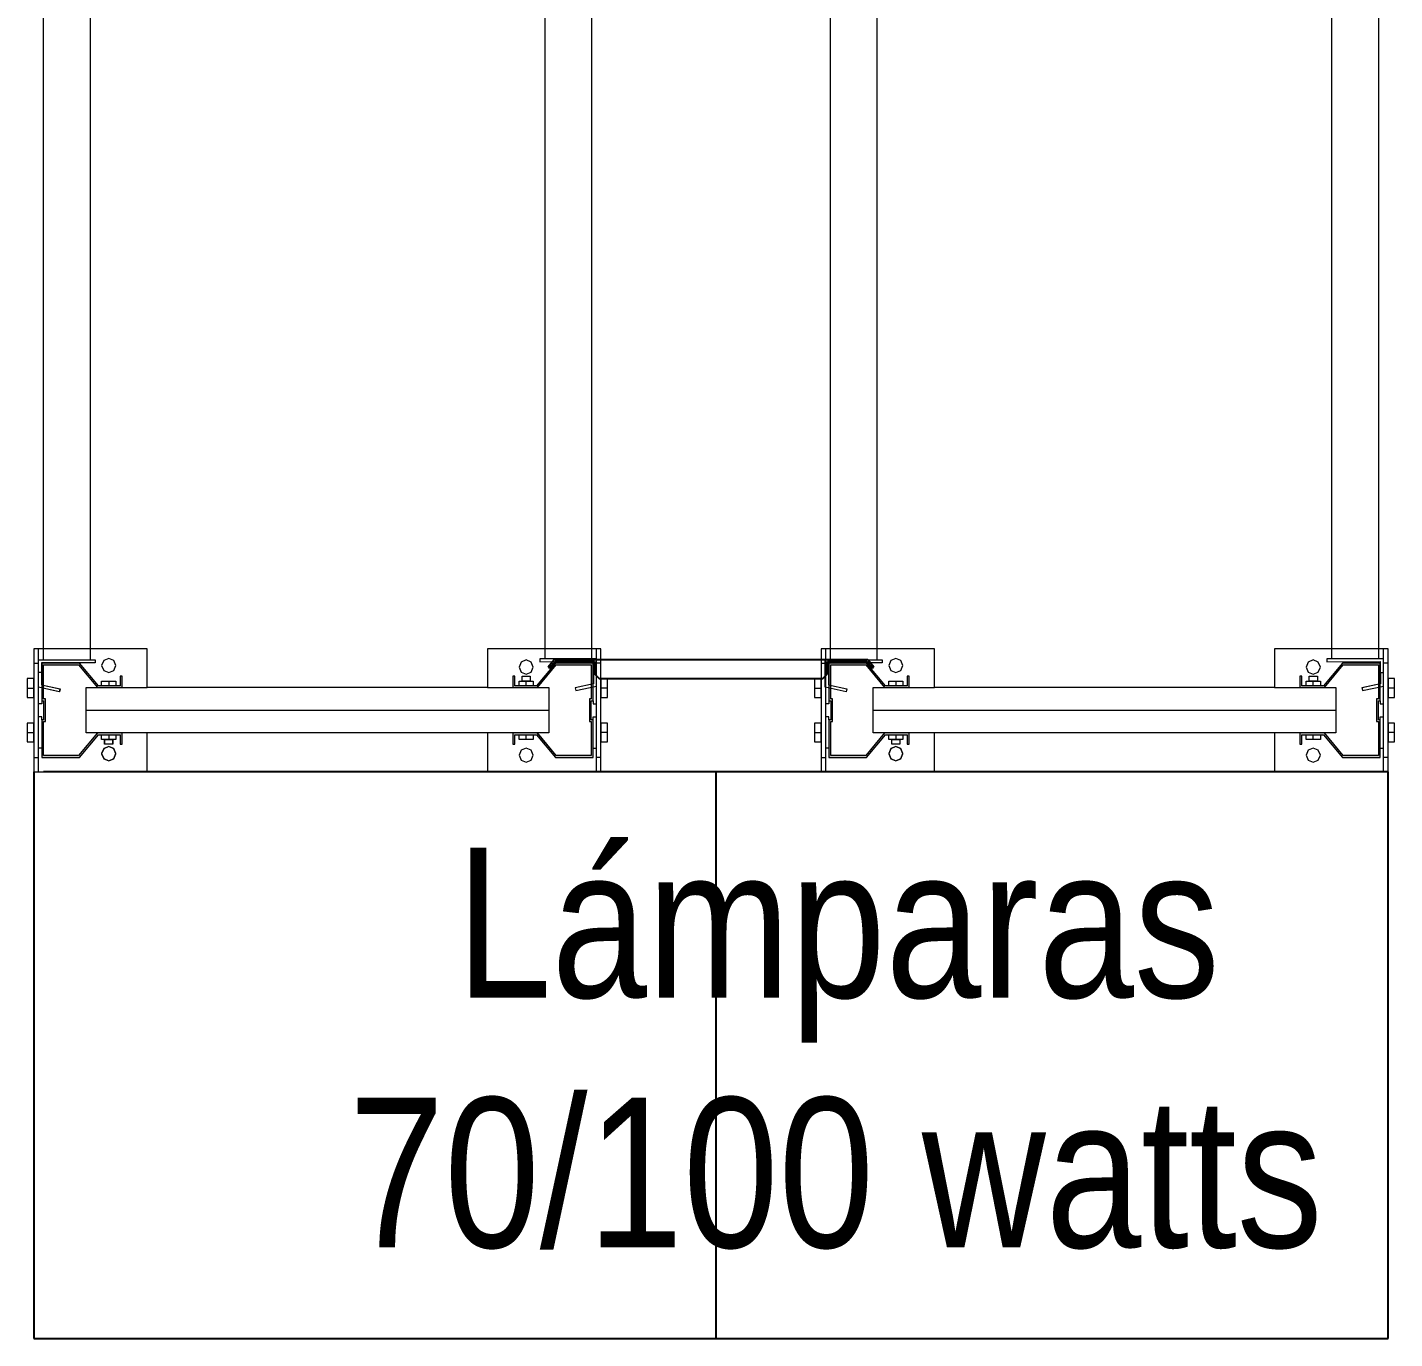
# Model space of a CAD drawing. Header units: metres. Extents: x 0 to 8715937, y -236336 to 216.
# Drawn here: x 131.307 to 132.754, y 72.543 to 73.931 of the extents above; entities that cross this region are included whole.
import ezdxf

# ---------------------------------------------------------------- set-up
doc = ezdxf.new("R2010")
doc.units = ezdxf.units.M
doc.header["$MEASUREMENT"] = 0
for name, color, linetype in [('0-BLOCK-EQUIPAMIENTO', 7, 'Continuous'), ('AAA BAST', 5, 'Continuous'), ('AAA CONECT', 3, 'Continuous'), ('AAA LARG', 1, 'Continuous'), ('MURO 20 - vista', 5, 'Continuous'), ('TEXTO', 7, 'Continuous')]:
    doc.layers.add(name, color=color, linetype=linetype)
doc.styles.add('AR', font='arial.ttf')

# ---------------------------------------------------------------- blocks, each defined once
blk = doc.blocks.new('bastidor 0.60')
at = {"layer": 'MURO 20 - vista', "lineweight": 5}
h = blk.add_hatch(color=256, dxfattribs=at)
h.dxf.hatch_style = 1
h.paths.add_polyline_path([(-0.5068, 0.089), (-0.5068, 0.101), (-0.5088, 0.101), (-0.5088, 0.091), (-0.5318, 0.091), (-0.5518, 0.115), (-0.5918, 0.115), (-0.5918, 0.075), (-0.5898, 0.075), (-0.5898, 0.055), (-0.5918, 0.055), (-0.5918, 0.015), (-0.5518, 0.015), (-0.5318, 0.039), (-0.5284, 0.039), (-0.5284, 0.039), (-0.5209, 0.039), (-0.5134, 0.039), (-0.5088, 0.039), (-0.5088, 0.029), (-0.5068, 0.029), (-0.5068, 0.041), (-0.5327, 0.041), (-0.5527, 0.017), (-0.5898, 0.017), (-0.5898, 0.053), (-0.5878, 0.053), (-0.5878, 0.077), (-0.5898, 0.077), (-0.5898, 0.113), (-0.5527, 0.113), (-0.5327, 0.089)])
h = blk.add_hatch(color=256, dxfattribs=at)
h.dxf.hatch_style = 1
h.paths.add_polyline_path([(-0.0932, 0.041), (-0.0932, 0.029), (-0.0912, 0.029), (-0.0912, 0.039), (-0.0682, 0.039), (-0.0482, 0.015), (-0.0082, 0.015), (-0.0082, 0.055), (-0.0102, 0.055), (-0.0102, 0.075), (-0.0082, 0.075), (-0.0082, 0.115), (-0.0482, 0.115), (-0.0682, 0.091), (-0.0716, 0.091), (-0.0716, 0.091), (-0.0791, 0.091), (-0.0866, 0.091), (-0.0912, 0.091), (-0.0912, 0.101), (-0.0932, 0.101), (-0.0932, 0.089), (-0.0673, 0.089), (-0.0473, 0.113), (-0.0102, 0.113), (-0.0102, 0.077), (-0.0122, 0.077), (-0.0122, 0.053), (-0.0102, 0.053), (-0.0102, 0.017), (-0.0473, 0.017), (-0.0673, 0.041)])
at = {"layer": 'AAA BAST', "lineweight": 5}
for p, q in [((-0.48, 0.13), (-0.6, 0.13)), ((-0.6, 0.13), (-0.6, 0)), ((-0.595, 0.115), (-0.595, 0.13)), ((-0.5262, 0.1178), (-0.5284, 0.1125)), ((-0.5209, 0.12), (-0.5262, 0.1178)), ((-0.5156, 0.1178), (-0.5209, 0.12)), ((-0.5134, 0.1125), (-0.5156, 0.1178)), ((-0.48, 0.089), (-0.48, 0.13)), ((0, 0.13), (-0.12, 0.13)), ((-0.12, 0.13), (-0.12, 0.089)), ((-0.0844, 0.1161), (-0.0866, 0.1108)), ((-0.0791, 0.1183), (-0.0844, 0.1161)), ((-0.0738, 0.1161), (-0.0791, 0.1183)), ((-0.0716, 0.1108), (-0.0738, 0.1161)), ((-0.005, 0.13), (-0.005, 0.115)), ((0, 0), (0, 0.13)), ((-0.6, 0.115), (-0.595, 0.115)), ((-0.595, 0.105), (-0.595, 0.115)), ((-0.595, 0.072), (-0.595, 0.105)), ((-0.5918, 0.105), (-0.595, 0.105)), ((-0.5518, 0.115), (-0.5918, 0.115)), ((-0.5918, 0.115), (-0.5918, 0.075)), ((-0.5898, 0.077), (-0.5898, 0.113)), ((-0.5898, 0.113), (-0.5527, 0.113)), ((-0.5527, 0.113), (-0.5327, 0.089)), ((-0.5318, 0.091), (-0.5518, 0.115)), ((-0.5284, 0.1125), (-0.5262, 0.1072)), ((-0.5262, 0.1072), (-0.5209, 0.105)), ((-0.5209, 0.105), (-0.5156, 0.1072)), ((-0.5156, 0.1072), (-0.5134, 0.1125)), ((-0.0866, 0.1108), (-0.0844, 0.1055)), ((-0.0844, 0.1055), (-0.0791, 0.1033)), ((-0.0791, 0.1033), (-0.0738, 0.1055)), ((-0.0738, 0.1055), (-0.0716, 0.1108)), ((-0.0482, 0.115), (-0.0682, 0.091)), ((-0.0673, 0.089), (-0.0473, 0.113)), ((-0.0082, 0.115), (-0.0482, 0.115)), ((-0.0473, 0.113), (-0.0102, 0.113)), ((-0.0102, 0.113), (-0.0102, 0.077)), ((-0.0082, 0.075), (-0.0082, 0.115)), ((-0.0082, 0.105), (-0.005, 0.105)), ((0, 0.115), (-0.005, 0.115)), ((-0.005, 0.115), (-0.005, 0.105)), ((-0.005, 0.105), (-0.005, 0.072)), ((-0.6, 0.0985), (-0.607, 0.0985)), ((-0.607, 0.0985), (-0.607, 0.0785)), ((-0.607, 0.0885), (-0.6, 0.0885)), ((-0.6, 0.0885), (-0.6, 0.0985)), ((-0.6, 0.0785), (-0.6, 0.0985)), ((-0.5448, 0.041), (-0.5448, 0.089)), ((-0.5448, 0.089), (-0.48, 0.089)), ((-0.5327, 0.089), (-0.5068, 0.089)), ((-0.5088, 0.091), (-0.5318, 0.091)), ((-0.5284, 0.091), (-0.5284, 0.096)), ((-0.5284, 0.096), (-0.5134, 0.096)), ((-0.5284, 0.091), (-0.5284, 0.096)), ((-0.5284, 0.096), (-0.5209, 0.096)), ((-0.5134, 0.091), (-0.5284, 0.091)), ((-0.5209, 0.096), (-0.5209, 0.091)), ((-0.5134, 0.096), (-0.5134, 0.091)), ((-0.5068, 0.101), (-0.5088, 0.101)), ((-0.5088, 0.101), (-0.5088, 0.091)), ((-0.5068, 0.089), (-0.5068, 0.101)), ((-0.48, 0.089), (-0.12, 0.089)), ((-0.12, 0.089), (-0.0552, 0.089)), ((-0.0912, 0.101), (-0.0932, 0.101)), ((-0.0932, 0.101), (-0.0932, 0.089)), ((-0.0932, 0.089), (-0.0673, 0.089)), ((-0.0912, 0.091), (-0.0912, 0.101)), ((-0.0682, 0.091), (-0.0912, 0.091)), ((-0.0866, 0.091), (-0.0866, 0.096)), ((-0.0866, 0.096), (-0.0716, 0.096)), ((-0.0716, 0.091), (-0.0866, 0.091)), ((-0.0833, 0.096), (-0.0833, 0.101)), ((-0.0833, 0.101), (-0.0748, 0.101)), ((-0.0791, 0.096), (-0.0833, 0.096)), ((-0.0791, 0.091), (-0.0791, 0.096)), ((-0.0748, 0.096), (-0.0791, 0.096)), ((-0.0716, 0.091), (-0.0791, 0.091)), ((-0.0748, 0.101), (-0.0748, 0.096)), ((-0.0716, 0.096), (-0.0716, 0.091)), ((-0.0552, 0.089), (-0.0552, 0.041)), ((0.007, 0.0985), (0, 0.0985)), ((0, 0.0985), (0, 0.0885)), ((0.007, 0.0885), (0, 0.0885)), ((0, 0.0885), (0, 0.0785)), ((0.007, 0.0785), (0.007, 0.0985)), ((-0.607, 0.0785), (-0.6, 0.0785)), ((-0.5918, 0.075), (-0.5898, 0.075)), ((-0.5918, 0.075), (-0.5918, 0.072)), ((-0.5878, 0.077), (-0.5898, 0.077)), ((-0.5898, 0.075), (-0.5898, 0.055)), ((-0.5878, 0.053), (-0.5878, 0.077)), ((-0.0102, 0.077), (-0.0122, 0.077)), ((-0.0122, 0.077), (-0.0122, 0.053)), ((-0.0102, 0.055), (-0.0102, 0.075)), ((-0.0102, 0.075), (-0.0082, 0.075)), ((-0.0082, 0.075), (-0.0082, 0.072)), ((0, 0.0785), (0.007, 0.0785)), ((-0.595, 0.058), (-0.595, 0.072)), ((-0.5918, 0.072), (-0.595, 0.072)), ((-0.595, 0.025), (-0.595, 0.058)), ((-0.5918, 0.058), (-0.595, 0.058)), ((-0.5918, 0.055), (-0.5918, 0.058)), ((-0.0552, 0.065), (-0.5448, 0.065)), ((-0.0082, 0.072), (-0.005, 0.072)), ((-0.0082, 0.055), (-0.0082, 0.058)), ((-0.0082, 0.058), (-0.005, 0.058)), ((-0.005, 0.072), (-0.005, 0.058)), ((-0.005, 0.058), (-0.005, 0.025)), ((-0.6, 0.0515), (-0.607, 0.0515)), ((-0.607, 0.0515), (-0.607, 0.0315)), ((-0.6, 0.0415), (-0.6, 0.0515)), ((-0.5898, 0.055), (-0.5918, 0.055)), ((-0.5918, 0.055), (-0.5918, 0.015)), ((-0.5898, 0.017), (-0.5898, 0.053)), ((-0.5898, 0.053), (-0.5878, 0.053)), ((-0.0122, 0.053), (-0.0102, 0.053)), ((-0.0082, 0.055), (-0.0102, 0.055)), ((-0.0102, 0.053), (-0.0102, 0.017)), ((-0.0082, 0.015), (-0.0082, 0.055)), ((0.007, 0.0515), (0, 0.0515)), ((0, 0.0515), (0, 0.0315)), ((0.007, 0.0315), (0.007, 0.0515)), ((-0.607, 0.0415), (-0.6, 0.0415)), ((-0.607, 0.0315), (-0.6, 0.0315)), ((-0.6, 0.0315), (-0.6, 0.0415)), ((-0.5327, 0.041), (-0.5527, 0.017)), ((-0.5518, 0.015), (-0.5318, 0.039)), ((-0.48, 0.041), (-0.5448, 0.041)), ((-0.5068, 0.041), (-0.5327, 0.041)), ((-0.5318, 0.039), (-0.5088, 0.039)), ((-0.5284, 0.039), (-0.5134, 0.039)), ((-0.5284, 0.034), (-0.5284, 0.039)), ((-0.5284, 0.039), (-0.5209, 0.039)), ((-0.5134, 0.034), (-0.5284, 0.034)), ((-0.5252, 0.029), (-0.5252, 0.034)), ((-0.5252, 0.034), (-0.5209, 0.034)), ((-0.5167, 0.029), (-0.5252, 0.029)), ((-0.5209, 0.039), (-0.5209, 0.034)), ((-0.5209, 0.034), (-0.5167, 0.034)), ((-0.5167, 0.034), (-0.5167, 0.029)), ((-0.5134, 0.039), (-0.5134, 0.034)), ((-0.5088, 0.039), (-0.5088, 0.029)), ((-0.5088, 0.029), (-0.5068, 0.029)), ((-0.5068, 0.029), (-0.5068, 0.041)), ((-0.48, 0), (-0.48, 0.041)), ((-0.48, 0.041), (-0.12, 0.041)), ((-0.12, 0.041), (-0.12, 0)), ((-0.0552, 0.041), (-0.12, 0.041)), ((-0.0673, 0.041), (-0.0932, 0.041)), ((-0.0932, 0.041), (-0.0932, 0.029)), ((-0.0932, 0.029), (-0.0912, 0.029)), ((-0.0912, 0.039), (-0.0682, 0.039)), ((-0.0912, 0.029), (-0.0912, 0.039)), ((-0.0866, 0.034), (-0.0866, 0.039)), ((-0.0866, 0.039), (-0.0716, 0.039)), ((-0.0716, 0.034), (-0.0866, 0.034)), ((-0.0791, 0.034), (-0.0791, 0.039)), ((-0.0716, 0.034), (-0.0791, 0.034)), ((-0.0716, 0.039), (-0.0716, 0.034)), ((-0.0716, 0.039), (-0.0716, 0.034)), ((-0.0682, 0.039), (-0.0482, 0.015)), ((-0.0473, 0.017), (-0.0673, 0.041)), ((0.007, 0.0415), (0, 0.0415)), ((0, 0.0415), (0, 0.0315)), ((0, 0.0315), (0.007, 0.0315)), ((-0.6, 0.015), (-0.595, 0.015)), ((-0.595, 0.015), (-0.595, 0.025)), ((-0.5918, 0.025), (-0.595, 0.025)), ((-0.595, 0), (-0.595, 0.015)), ((-0.5918, 0.015), (-0.5518, 0.015)), ((-0.5527, 0.017), (-0.5898, 0.017)), ((-0.5262, 0.0245), (-0.5284, 0.0192)), ((-0.5284, 0.0192), (-0.5262, 0.0139)), ((-0.5209, 0.0267), (-0.5262, 0.0245)), ((-0.5156, 0.0245), (-0.5209, 0.0267)), ((-0.5134, 0.0192), (-0.5156, 0.0245)), ((-0.5156, 0.0139), (-0.5134, 0.0192)), ((-0.0844, 0.0228), (-0.0866, 0.0175)), ((-0.0866, 0.0175), (-0.0844, 0.0122)), ((-0.0791, 0.025), (-0.0844, 0.0228)), ((-0.0738, 0.0228), (-0.0791, 0.025)), ((-0.0716, 0.0175), (-0.0738, 0.0228)), ((-0.0738, 0.0122), (-0.0716, 0.0175)), ((-0.0482, 0.015), (-0.0082, 0.015)), ((-0.0102, 0.017), (-0.0473, 0.017)), ((-0.0082, 0.025), (-0.005, 0.025)), ((-0.005, 0.025), (-0.005, 0.015)), ((0, 0.015), (-0.005, 0.015)), ((-0.005, 0.015), (-0.005, 0)), ((-0.6, 0), (-0.48, 0)), ((-0.5262, 0.0139), (-0.5209, 0.0117)), ((-0.5209, 0.0117), (-0.5156, 0.0139)), ((-0.12, 0), (0, 0)), ((-0.0844, 0.0122), (-0.0791, 0.01)), ((-0.0791, 0.01), (-0.0738, 0.0122))]:
    blk.add_line(p, q, dxfattribs=at)
blk = doc.blocks.new('conector de 0.25')
at = {"layer": 'AAA CONECT'}
for p, q in [((-0.2834, 0.018), (-0.2884, 0.013)), ((-0.0466, 0.018), (-0.2834, 0.018)), ((-0.0416, 0.013), (-0.0466, 0.018)), ((-0.3358, 0.007), (-0.3373, 0.0057)), ((-0.3373, 0.0057), (-0.3309, -0.002)), ((-0.33, 0), (-0.3358, 0.007)), ((-0.2884, 0), (-0.33, 0)), ((-0.2884, 0.013), (-0.2884, 0)), ((-0.0416, 0), (-0.0416, 0.013)), ((0, 0), (-0.0416, 0)), ((0.0058, 0.007), (0, 0)), ((0.0009, -0.002), (0.0073, 0.0057)), ((0.0073, 0.0057), (0.0058, 0.007)), ((-0.3309, -0.002), (0.0009, -0.002))]:
    blk.add_line(p, q, dxfattribs=at)
blk = doc.blocks.new('larguero 2.3')
at = {"layer": 'AAA LARG', "lineweight": 5}
for p, q in [((-0.0196, 0.0274), (-0.0189, 0.0305)), ((-0.0189, 0.0305), (0.0032, 0.0258)), ((0, 0.0232), (-0.0196, 0.0274)), ((0, 0), (0, 0.0232)), ((0.0032, 0.0258), (0.0032, -0.0032)), ((-0.0568, -0.0032), (-0.0568, 0)), ((-0.0568, 0), (0, 0)), ((-0.0518, -0.0032), (-0.0568, -0.0032)), ((-0.0018, -0.0032), (-0.0518, -0.0032)), ((-0.0518, -0.0032), (-0.0518, -2.2932)), ((-0.0018, -2.2932), (-0.0018, -0.0032)), ((0.0032, -0.0032), (-0.0018, -0.0032)), ((-0.0518, -2.2932), (-0.0568, -2.2932)), ((-0.0568, -2.2932), (-0.0568, -2.2964)), ((-0.0568, -2.2964), (-0.0002, -2.2962)), ((0.0032, -2.2932), (-0.0518, -2.2932)), ((-0.0002, -2.2962), (0, -2.3196)), ((0.0032, -2.3222), (0.0032, -2.2932)), ((0, -2.3196), (-0.0196, -2.3238)), ((-0.0196, -2.3238), (-0.0189, -2.3269)), ((-0.0189, -2.3269), (0.0032, -2.3222))]:
    blk.add_line(p, q, dxfattribs=at)
blk = doc.blocks.new('DPM-EQUIPAMIENTO')
at = {"ltscale": 0.1}
for p, q in [((43.5941, 73.1431), (43.5941, 72.5431)), ((45.0271, 73.1431), (43.6043, 73.1431)), ((44.3157, 73.1431), (44.3157, 72.5431)), ((45.0271, 72.5431), (45.0271, 73.1431)), ((43.5941, 72.5431), (45.0271, 72.5431))]:
    blk.add_line(p, q, dxfattribs=at)
at = {"layer": 'AAA BAST', "rotation": 180}
for p in [(43.5941, 73.2731), (44.4271, 73.2731)]:
    blk.add_blockref('bastidor 0.60', p, dxfattribs=at)
at = {"layer": 'AAA CONECT', "rotation": 180}
for name, p in [('larguero 2.3', (43.6021, 73.2583)), ('larguero 2.3', (44.4348, 73.2583)), ('conector de 0.25', (44.1456, 73.2596))]:
    blk.add_blockref(name, p, dxfattribs=at)
at = {"layer": 'AAA CONECT'}
for p in [(44.1864, 75.5558), (45.0191, 75.5558)]:
    blk.add_blockref('larguero 2.3', p, dxfattribs=at)

msp = doc.modelspace()

# ---------------------------------------------------------------- hatches: boundary and pattern name
at = {"layer": 'MURO 20 - vista', "lineweight": 5}
h = msp.add_hatch(color=256, dxfattribs=at)
h.dxf.hatch_style = 1
h.paths.add_polyline_path([(131.4073, 73.2321), (131.4073, 73.2441), (131.4053, 73.2441), (131.4053, 73.2341), (131.3823, 73.2341), (131.3623, 73.2581), (131.3223, 73.2581), (131.3223, 73.2181), (131.3243, 73.2181), (131.3243, 73.1981), (131.3223, 73.1981), (131.3223, 73.1581), (131.3623, 73.1581), (131.3823, 73.1821), (131.3857, 73.1821), (131.3857, 73.1821), (131.3932, 73.1821), (131.4007, 73.1821), (131.4053, 73.1821), (131.4053, 73.1721), (131.4073, 73.1721), (131.4073, 73.1841), (131.3814, 73.1841), (131.3614, 73.1601), (131.3243, 73.1601), (131.3243, 73.1961), (131.3263, 73.1961), (131.3263, 73.2201), (131.3243, 73.2201), (131.3243, 73.2561), (131.3614, 73.2561), (131.3814, 73.2321)])
h = msp.add_hatch(color=256, dxfattribs=at)
h.dxf.hatch_style = 1
h.paths.add_polyline_path([(131.8209, 73.1841), (131.8209, 73.1721), (131.8229, 73.1721), (131.8229, 73.1821), (131.8459, 73.1821), (131.8659, 73.1581), (131.9059, 73.1581), (131.9059, 73.1981), (131.9039, 73.1981), (131.9039, 73.2181), (131.9059, 73.2181), (131.9059, 73.2581), (131.8659, 73.2581), (131.8459, 73.2341), (131.8425, 73.2341), (131.8425, 73.2341), (131.835, 73.2341), (131.8275, 73.2341), (131.8229, 73.2341), (131.8229, 73.2441), (131.8209, 73.2441), (131.8209, 73.2321), (131.8469, 73.2321), (131.8669, 73.2561), (131.9039, 73.2561), (131.9039, 73.2201), (131.9019, 73.2201), (131.9019, 73.1961), (131.9039, 73.1961), (131.9039, 73.1601), (131.8669, 73.1601), (131.8469, 73.1841)])
h = msp.add_hatch(color=256, dxfattribs=at)
h.dxf.hatch_style = 1
h.paths.add_polyline_path([(132.2403, 73.2321), (132.2403, 73.2441), (132.2383, 73.2441), (132.2383, 73.2341), (132.2153, 73.2341), (132.1953, 73.2581), (132.1553, 73.2581), (132.1553, 73.2181), (132.1573, 73.2181), (132.1573, 73.1981), (132.1553, 73.1981), (132.1553, 73.1581), (132.1953, 73.1581), (132.2153, 73.1821), (132.2187, 73.1821), (132.2187, 73.1821), (132.2262, 73.1821), (132.2337, 73.1821), (132.2383, 73.1821), (132.2383, 73.1721), (132.2403, 73.1721), (132.2403, 73.1841), (132.2144, 73.1841), (132.1944, 73.1601), (132.1573, 73.1601), (132.1573, 73.1961), (132.1593, 73.1961), (132.1593, 73.2201), (132.1573, 73.2201), (132.1573, 73.2561), (132.1944, 73.2561), (132.2144, 73.2321)])
h = msp.add_hatch(color=256, dxfattribs=at)
h.dxf.hatch_style = 1
h.paths.add_polyline_path([(132.6539, 73.1841), (132.6539, 73.1721), (132.6559, 73.1721), (132.6559, 73.1821), (132.6789, 73.1821), (132.6989, 73.1581), (132.7389, 73.1581), (132.7389, 73.1981), (132.7369, 73.1981), (132.7369, 73.2181), (132.7389, 73.2181), (132.7389, 73.2581), (132.6989, 73.2581), (132.6789, 73.2341), (132.6755, 73.2341), (132.6755, 73.2341), (132.668, 73.2341), (132.6605, 73.2341), (132.6559, 73.2341), (132.6559, 73.2441), (132.6539, 73.2441), (132.6539, 73.2321), (132.6798, 73.2321), (132.6998, 73.2561), (132.7369, 73.2561), (132.7369, 73.2201), (132.7349, 73.2201), (132.7349, 73.1961), (132.7369, 73.1961), (132.7369, 73.1601), (132.6998, 73.1601), (132.6798, 73.1841)])

# ---------------------------------------------------------------- linework, layer by layer
at = {"layer": 'AAA BAST', "lineweight": 5}
for p, q in [((131.4341, 73.2731), (131.3141, 73.2731)), ((131.3141, 73.2731), (131.3141, 73.1431)), ((131.3191, 73.2581), (131.3191, 73.2731)), ((131.3932, 73.2631), (131.3879, 73.2609)), ((131.3985, 73.2608), (131.3932, 73.2631)), ((131.4341, 73.2321), (131.4341, 73.2731)), ((131.9141, 73.2731), (131.7941, 73.2731)), ((131.7941, 73.2731), (131.7941, 73.2321)), ((131.835, 73.2614), (131.8297, 73.2592)), ((131.8403, 73.2592), (131.835, 73.2614)), ((131.9091, 73.2731), (131.9091, 73.2581)), ((131.9141, 73.1431), (131.9141, 73.2731)), ((132.2671, 73.2731), (132.1471, 73.2731)), ((132.1471, 73.2731), (132.1471, 73.1431)), ((132.1521, 73.2581), (132.1521, 73.2731)), ((132.2262, 73.2631), (132.2209, 73.2609)), ((132.2315, 73.2608), (132.2262, 73.2631)), ((132.2671, 73.2321), (132.2671, 73.2731)), ((132.7471, 73.2731), (132.6271, 73.2731)), ((132.6271, 73.2731), (132.6271, 73.2321)), ((132.668, 73.2614), (132.6627, 73.2592)), ((132.6733, 73.2592), (132.668, 73.2614)), ((132.7421, 73.2731), (132.7421, 73.2581)), ((132.7471, 73.1431), (132.7471, 73.2731)), ((131.3141, 73.2581), (131.3191, 73.2581)), ((131.3191, 73.2481), (131.3191, 73.2581)), ((131.3191, 73.2151), (131.3191, 73.2481)), ((131.3223, 73.2481), (131.3191, 73.2481)), ((131.3623, 73.2581), (131.3223, 73.2581)), ((131.3223, 73.2581), (131.3223, 73.2181)), ((131.3243, 73.2201), (131.3243, 73.2561)), ((131.3243, 73.2561), (131.3614, 73.2561)), ((131.3614, 73.2561), (131.3814, 73.2321)), ((131.3823, 73.2341), (131.3623, 73.2581)), ((131.3879, 73.2609), (131.3857, 73.2556)), ((131.3857, 73.2556), (131.3879, 73.2502)), ((131.3879, 73.2502), (131.3932, 73.2481)), ((131.3932, 73.2481), (131.3985, 73.2502)), ((131.4007, 73.2556), (131.3985, 73.2608)), ((131.3985, 73.2502), (131.4007, 73.2556)), ((131.8297, 73.2592), (131.8275, 73.2539)), ((131.8275, 73.2539), (131.8297, 73.2486)), ((131.8297, 73.2486), (131.835, 73.2464)), ((131.835, 73.2464), (131.8403, 73.2486)), ((131.8425, 73.2539), (131.8403, 73.2592)), ((131.8403, 73.2486), (131.8425, 73.2539)), ((131.8659, 73.2581), (131.8459, 73.2341)), ((131.8469, 73.2321), (131.8669, 73.2561)), ((131.9059, 73.2581), (131.8659, 73.2581)), ((131.8669, 73.2561), (131.9039, 73.2561)), ((131.9039, 73.2561), (131.9039, 73.2201)), ((131.9059, 73.2181), (131.9059, 73.2581)), ((131.9059, 73.2481), (131.9091, 73.2481)), ((131.9141, 73.2581), (131.9091, 73.2581)), ((131.9091, 73.2581), (131.9091, 73.2481)), ((131.9091, 73.2481), (131.9091, 73.2151)), ((132.1471, 73.2581), (132.1521, 73.2581)), ((132.1521, 73.2481), (132.1521, 73.2581)), ((132.1521, 73.2151), (132.1521, 73.2481)), ((132.1553, 73.2481), (132.1521, 73.2481)), ((132.1953, 73.2581), (132.1553, 73.2581)), ((132.1553, 73.2581), (132.1553, 73.2181)), ((132.1573, 73.2201), (132.1573, 73.2561)), ((132.1573, 73.2561), (132.1944, 73.2561)), ((132.1944, 73.2561), (132.2144, 73.2321)), ((132.2153, 73.2341), (132.1953, 73.2581)), ((132.2209, 73.2609), (132.2187, 73.2556)), ((132.2187, 73.2556), (132.2209, 73.2502)), ((132.2209, 73.2502), (132.2262, 73.2481)), ((132.2262, 73.2481), (132.2315, 73.2502)), ((132.2337, 73.2556), (132.2315, 73.2608)), ((132.2315, 73.2502), (132.2337, 73.2556)), ((132.6627, 73.2592), (132.6605, 73.2539)), ((132.6605, 73.2539), (132.6627, 73.2486)), ((132.6627, 73.2486), (132.668, 73.2464)), ((132.668, 73.2464), (132.6733, 73.2486)), ((132.6755, 73.2539), (132.6733, 73.2592)), ((132.6733, 73.2486), (132.6755, 73.2539)), ((132.6989, 73.2581), (132.6789, 73.2341)), ((132.6798, 73.2321), (132.6998, 73.2561)), ((132.7389, 73.2581), (132.6989, 73.2581)), ((132.6998, 73.2561), (132.7369, 73.2561)), ((132.7369, 73.2561), (132.7369, 73.2201)), ((132.7389, 73.2181), (132.7389, 73.2581)), ((132.7389, 73.2481), (132.7421, 73.2481)), ((132.7471, 73.2581), (132.7421, 73.2581)), ((132.7421, 73.2581), (132.7421, 73.2481)), ((132.7421, 73.2481), (132.7421, 73.2151)), ((131.3141, 73.2416), (131.3071, 73.2416)), ((131.3071, 73.2416), (131.3071, 73.2216)), ((131.3141, 73.2316), (131.3141, 73.2416)), ((131.3141, 73.2216), (131.3141, 73.2416)), ((131.4053, 73.2341), (131.3823, 73.2341)), ((131.3857, 73.2341), (131.3857, 73.2391)), ((131.3857, 73.2391), (131.4007, 73.2391)), ((131.3857, 73.2341), (131.3857, 73.2391)), ((131.3857, 73.2391), (131.3932, 73.2391)), ((131.4007, 73.2341), (131.3857, 73.2341)), ((131.3932, 73.2391), (131.3932, 73.2341)), ((131.4007, 73.2391), (131.4007, 73.2341)), ((131.4073, 73.2441), (131.4053, 73.2441)), ((131.4053, 73.2441), (131.4053, 73.2341)), ((131.4073, 73.2321), (131.4073, 73.2441)), ((131.8229, 73.2441), (131.8209, 73.2441)), ((131.8209, 73.2441), (131.8209, 73.2321)), ((131.8229, 73.2341), (131.8229, 73.2441)), ((131.8459, 73.2341), (131.8229, 73.2341)), ((131.8275, 73.2341), (131.8275, 73.2391)), ((131.8275, 73.2391), (131.8425, 73.2391)), ((131.8425, 73.2341), (131.8275, 73.2341)), ((131.8308, 73.2391), (131.8308, 73.2441)), ((131.8308, 73.2441), (131.8393, 73.2441)), ((131.835, 73.2391), (131.8308, 73.2391)), ((131.835, 73.2341), (131.835, 73.2391)), ((131.8393, 73.2391), (131.835, 73.2391)), ((131.8425, 73.2341), (131.835, 73.2341)), ((131.8393, 73.2441), (131.8393, 73.2391)), ((131.8425, 73.2391), (131.8425, 73.2341)), ((131.9211, 73.2416), (131.9141, 73.2416)), ((131.9141, 73.2416), (131.9141, 73.2316)), ((131.9211, 73.2216), (131.9211, 73.2416)), ((132.1471, 73.2416), (132.1401, 73.2416)), ((132.1401, 73.2416), (132.1401, 73.2216)), ((132.1471, 73.2316), (132.1471, 73.2416)), ((132.1471, 73.2216), (132.1471, 73.2416)), ((132.2383, 73.2341), (132.2153, 73.2341)), ((132.2187, 73.2341), (132.2187, 73.2391)), ((132.2187, 73.2391), (132.2337, 73.2391)), ((132.2187, 73.2341), (132.2187, 73.2391)), ((132.2187, 73.2391), (132.2262, 73.2391)), ((132.2337, 73.2341), (132.2187, 73.2341)), ((132.2262, 73.2391), (132.2262, 73.2341)), ((132.2337, 73.2391), (132.2337, 73.2341)), ((132.2403, 73.2441), (132.2383, 73.2441)), ((132.2383, 73.2441), (132.2383, 73.2341)), ((132.2403, 73.2321), (132.2403, 73.2441)), ((132.6559, 73.2441), (132.6539, 73.2441)), ((132.6539, 73.2441), (132.6539, 73.2321)), ((132.6559, 73.2341), (132.6559, 73.2441)), ((132.6789, 73.2341), (132.6559, 73.2341)), ((132.6605, 73.2341), (132.6605, 73.2391)), ((132.6605, 73.2391), (132.6755, 73.2391)), ((132.6755, 73.2341), (132.6605, 73.2341)), ((132.6638, 73.2391), (132.6638, 73.2441)), ((132.6638, 73.2441), (132.6723, 73.2441)), ((132.668, 73.2391), (132.6638, 73.2391)), ((132.668, 73.2341), (132.668, 73.2391)), ((132.6723, 73.2391), (132.668, 73.2391)), ((132.6755, 73.2341), (132.668, 73.2341)), ((132.6723, 73.2441), (132.6723, 73.2391)), ((132.6755, 73.2391), (132.6755, 73.2341)), ((132.7541, 73.2416), (132.7471, 73.2416)), ((132.7471, 73.2416), (132.7471, 73.2316)), ((132.7541, 73.2216), (132.7541, 73.2416)), ((131.3071, 73.2316), (131.3141, 73.2316)), ((131.3071, 73.2216), (131.3141, 73.2216)), ((131.3223, 73.2181), (131.3243, 73.2181)), ((131.3223, 73.2181), (131.3223, 73.2151)), ((131.3263, 73.2201), (131.3243, 73.2201)), ((131.3243, 73.2181), (131.3243, 73.1981)), ((131.3263, 73.1961), (131.3263, 73.2201)), ((131.3694, 73.1841), (131.3694, 73.2321)), ((131.3694, 73.2321), (131.4341, 73.2321)), ((131.3814, 73.2321), (131.4073, 73.2321)), ((131.7941, 73.2321), (131.4341, 73.2321)), ((131.7941, 73.2321), (131.8589, 73.2321)), ((131.8209, 73.2321), (131.8469, 73.2321)), ((131.8589, 73.2321), (131.8589, 73.1841)), ((131.9039, 73.2201), (131.9019, 73.2201)), ((131.9019, 73.2201), (131.9019, 73.1961)), ((131.9039, 73.1981), (131.9039, 73.2181)), ((131.9039, 73.2181), (131.9059, 73.2181)), ((131.9059, 73.2181), (131.9059, 73.2151)), ((131.9211, 73.2316), (131.9141, 73.2316)), ((131.9141, 73.2316), (131.9141, 73.2216)), ((131.9141, 73.2216), (131.9211, 73.2216)), ((132.1401, 73.2316), (132.1471, 73.2316)), ((132.1401, 73.2216), (132.1471, 73.2216)), ((132.1553, 73.2181), (132.1573, 73.2181)), ((132.1553, 73.2181), (132.1553, 73.2151)), ((132.1593, 73.2201), (132.1573, 73.2201)), ((132.1573, 73.2181), (132.1573, 73.1981)), ((132.1593, 73.1961), (132.1593, 73.2201)), ((132.2023, 73.1841), (132.2023, 73.2321)), ((132.2023, 73.2321), (132.2671, 73.2321)), ((132.2144, 73.2321), (132.2403, 73.2321)), ((132.6271, 73.2321), (132.2671, 73.2321)), ((132.6271, 73.2321), (132.6919, 73.2321)), ((132.6539, 73.2321), (132.6798, 73.2321)), ((132.6919, 73.2321), (132.6919, 73.1841)), ((132.7369, 73.2201), (132.7349, 73.2201)), ((132.7349, 73.2201), (132.7349, 73.1961)), ((132.7369, 73.1981), (132.7369, 73.2181)), ((132.7369, 73.2181), (132.7389, 73.2181)), ((132.7389, 73.2181), (132.7389, 73.2151)), ((132.7541, 73.2316), (132.7471, 73.2316)), ((132.7471, 73.2316), (132.7471, 73.2216)), ((132.7471, 73.2216), (132.7541, 73.2216)), ((131.3191, 73.2011), (131.3191, 73.2151)), ((131.3223, 73.2151), (131.3191, 73.2151)), ((131.3694, 73.2081), (131.8589, 73.2081)), ((131.9059, 73.2151), (131.9091, 73.2151)), ((131.9091, 73.2151), (131.9091, 73.2011)), ((132.1521, 73.2011), (132.1521, 73.2151)), ((132.1553, 73.2151), (132.1521, 73.2151)), ((132.2023, 73.2081), (132.6919, 73.2081)), ((132.7389, 73.2151), (132.7421, 73.2151)), ((132.7421, 73.2151), (132.7421, 73.2011)), ((131.3141, 73.1946), (131.3071, 73.1946)), ((131.3071, 73.1946), (131.3071, 73.1746)), ((131.3141, 73.1846), (131.3141, 73.1946)), ((131.3191, 73.1681), (131.3191, 73.2011)), ((131.3223, 73.2011), (131.3191, 73.2011)), ((131.3223, 73.1981), (131.3223, 73.2011)), ((131.3243, 73.1981), (131.3223, 73.1981)), ((131.3223, 73.1981), (131.3223, 73.1581)), ((131.3243, 73.1601), (131.3243, 73.1961)), ((131.3243, 73.1961), (131.3263, 73.1961)), ((131.9019, 73.1961), (131.9039, 73.1961)), ((131.9059, 73.1981), (131.9039, 73.1981)), ((131.9039, 73.1961), (131.9039, 73.1601)), ((131.9059, 73.1981), (131.9059, 73.2011)), ((131.9059, 73.2011), (131.9091, 73.2011)), ((131.9059, 73.1581), (131.9059, 73.1981)), ((131.9091, 73.2011), (131.9091, 73.1681)), ((131.9211, 73.1946), (131.9141, 73.1946)), ((131.9141, 73.1946), (131.9141, 73.1746)), ((131.9211, 73.1746), (131.9211, 73.1946)), ((132.1471, 73.1946), (132.1401, 73.1946)), ((132.1401, 73.1946), (132.1401, 73.1746)), ((132.1471, 73.1846), (132.1471, 73.1946)), ((132.1521, 73.1681), (132.1521, 73.2011)), ((132.1553, 73.2011), (132.1521, 73.2011)), ((132.1553, 73.1981), (132.1553, 73.2011)), ((132.1573, 73.1981), (132.1553, 73.1981)), ((132.1553, 73.1981), (132.1553, 73.1581)), ((132.1573, 73.1601), (132.1573, 73.1961)), ((132.1573, 73.1961), (132.1593, 73.1961)), ((132.7349, 73.1961), (132.7369, 73.1961)), ((132.7389, 73.1981), (132.7369, 73.1981)), ((132.7369, 73.1961), (132.7369, 73.1601)), ((132.7389, 73.1981), (132.7389, 73.2011)), ((132.7389, 73.2011), (132.7421, 73.2011)), ((132.7389, 73.1581), (132.7389, 73.1981)), ((132.7421, 73.2011), (132.7421, 73.1681)), ((132.7541, 73.1946), (132.7471, 73.1946)), ((132.7471, 73.1946), (132.7471, 73.1746)), ((132.7541, 73.1746), (132.7541, 73.1946)), ((131.3071, 73.1846), (131.3141, 73.1846)), ((131.3071, 73.1746), (131.3141, 73.1746)), ((131.3141, 73.1746), (131.3141, 73.1846)), ((131.3814, 73.1841), (131.3614, 73.1601)), ((131.3623, 73.1581), (131.3823, 73.1821)), ((131.4341, 73.1841), (131.3694, 73.1841)), ((131.4073, 73.1841), (131.3814, 73.1841)), ((131.3823, 73.1821), (131.4053, 73.1821)), ((131.3857, 73.1821), (131.4007, 73.1821)), ((131.3857, 73.1771), (131.3857, 73.1821)), ((131.3857, 73.1821), (131.3932, 73.1821)), ((131.4007, 73.1771), (131.3857, 73.1771)), ((131.389, 73.1721), (131.389, 73.1771)), ((131.389, 73.1771), (131.3932, 73.1771)), ((131.3932, 73.1821), (131.3932, 73.1771)), ((131.3932, 73.1771), (131.3975, 73.1771)), ((131.3975, 73.1771), (131.3975, 73.1721)), ((131.4007, 73.1821), (131.4007, 73.1771)), ((131.4053, 73.1821), (131.4053, 73.1721)), ((131.4073, 73.1721), (131.4073, 73.1841)), ((131.4341, 73.1431), (131.4341, 73.1841)), ((131.7941, 73.1841), (131.4341, 73.1841)), ((131.7941, 73.1841), (131.7941, 73.1431)), ((131.8589, 73.1841), (131.7941, 73.1841)), ((131.8469, 73.1841), (131.8209, 73.1841)), ((131.8209, 73.1841), (131.8209, 73.1721)), ((131.8229, 73.1821), (131.8459, 73.1821)), ((131.8229, 73.1721), (131.8229, 73.1821)), ((131.8275, 73.1771), (131.8275, 73.1821)), ((131.8275, 73.1821), (131.8425, 73.1821)), ((131.8425, 73.1771), (131.8275, 73.1771)), ((131.835, 73.1771), (131.835, 73.1821)), ((131.8425, 73.1771), (131.835, 73.1771)), ((131.8425, 73.1821), (131.8425, 73.1771)), ((131.8425, 73.1821), (131.8425, 73.1771)), ((131.8459, 73.1821), (131.8659, 73.1581)), ((131.8669, 73.1601), (131.8469, 73.1841)), ((131.9211, 73.1846), (131.9141, 73.1846)), ((131.9141, 73.1846), (131.9141, 73.1746)), ((131.9141, 73.1746), (131.9211, 73.1746)), ((132.1401, 73.1846), (132.1471, 73.1846)), ((132.1401, 73.1746), (132.1471, 73.1746)), ((132.1471, 73.1746), (132.1471, 73.1846)), ((132.2144, 73.1841), (132.1944, 73.1601)), ((132.1953, 73.1581), (132.2153, 73.1821)), ((132.2671, 73.1841), (132.2023, 73.1841)), ((132.2403, 73.1841), (132.2144, 73.1841)), ((132.2153, 73.1821), (132.2383, 73.1821)), ((132.2187, 73.1821), (132.2337, 73.1821)), ((132.2187, 73.1771), (132.2187, 73.1821)), ((132.2187, 73.1821), (132.2262, 73.1821)), ((132.2337, 73.1771), (132.2187, 73.1771)), ((132.222, 73.1721), (132.222, 73.1771)), ((132.222, 73.1771), (132.2262, 73.1771)), ((132.2262, 73.1821), (132.2262, 73.1771)), ((132.2262, 73.1771), (132.2305, 73.1771)), ((132.2305, 73.1771), (132.2305, 73.1721)), ((132.2337, 73.1821), (132.2337, 73.1771)), ((132.2383, 73.1821), (132.2383, 73.1721)), ((132.2403, 73.1721), (132.2403, 73.1841)), ((132.2671, 73.1431), (132.2671, 73.1841)), ((132.6271, 73.1841), (132.2671, 73.1841)), ((132.6271, 73.1841), (132.6271, 73.1431)), ((132.6919, 73.1841), (132.6271, 73.1841)), ((132.6798, 73.1841), (132.6539, 73.1841)), ((132.6539, 73.1841), (132.6539, 73.1721)), ((132.6559, 73.1821), (132.6789, 73.1821)), ((132.6559, 73.1721), (132.6559, 73.1821)), ((132.6605, 73.1771), (132.6605, 73.1821)), ((132.6605, 73.1821), (132.6755, 73.1821)), ((132.6755, 73.1771), (132.6605, 73.1771)), ((132.668, 73.1771), (132.668, 73.1821)), ((132.6755, 73.1771), (132.668, 73.1771)), ((132.6755, 73.1821), (132.6755, 73.1771)), ((132.6755, 73.1821), (132.6755, 73.1771)), ((132.6789, 73.1821), (132.6989, 73.1581)), ((132.6998, 73.1601), (132.6798, 73.1841)), ((132.7541, 73.1846), (132.7471, 73.1846)), ((132.7471, 73.1846), (132.7471, 73.1746)), ((132.7471, 73.1746), (132.7541, 73.1746)), ((131.3191, 73.1581), (131.3191, 73.1681)), ((131.3223, 73.1681), (131.3191, 73.1681)), ((131.3614, 73.1601), (131.3243, 73.1601)), ((131.3879, 73.1675), (131.3857, 73.1622)), ((131.3857, 73.1622), (131.3879, 73.1569)), ((131.3932, 73.1697), (131.3879, 73.1675)), ((131.3975, 73.1721), (131.389, 73.1721)), ((131.3985, 73.1675), (131.3932, 73.1697)), ((131.4007, 73.1622), (131.3985, 73.1675)), ((131.3985, 73.1569), (131.4007, 73.1622)), ((131.4053, 73.1721), (131.4073, 73.1721)), ((131.8209, 73.1721), (131.8229, 73.1721)), ((131.8297, 73.1659), (131.8275, 73.1606)), ((131.8275, 73.1606), (131.8297, 73.1553)), ((131.835, 73.1681), (131.8297, 73.1659)), ((131.8403, 73.1659), (131.835, 73.1681)), ((131.8425, 73.1606), (131.8403, 73.1659)), ((131.8403, 73.1553), (131.8425, 73.1606)), ((131.9039, 73.1601), (131.8669, 73.1601)), ((131.9059, 73.1681), (131.9091, 73.1681)), ((131.9091, 73.1681), (131.9091, 73.1581)), ((132.1521, 73.1581), (132.1521, 73.1681)), ((132.1553, 73.1681), (132.1521, 73.1681)), ((132.1944, 73.1601), (132.1573, 73.1601)), ((132.2209, 73.1675), (132.2187, 73.1622)), ((132.2187, 73.1622), (132.2209, 73.1569)), ((132.2262, 73.1697), (132.2209, 73.1675)), ((132.2305, 73.1721), (132.222, 73.1721)), ((132.2315, 73.1675), (132.2262, 73.1697)), ((132.2337, 73.1622), (132.2315, 73.1675)), ((132.2315, 73.1569), (132.2337, 73.1622)), ((132.2383, 73.1721), (132.2403, 73.1721)), ((132.6539, 73.1721), (132.6559, 73.1721)), ((132.6627, 73.1659), (132.6605, 73.1606)), ((132.6605, 73.1606), (132.6627, 73.1553)), ((132.668, 73.1681), (132.6627, 73.1659)), ((132.6733, 73.1659), (132.668, 73.1681)), ((132.6755, 73.1606), (132.6733, 73.1659)), ((132.6733, 73.1553), (132.6755, 73.1606)), ((132.7369, 73.1601), (132.6998, 73.1601)), ((132.7389, 73.1681), (132.7421, 73.1681)), ((132.7421, 73.1681), (132.7421, 73.1581)), ((131.3141, 73.1581), (131.3191, 73.1581)), ((131.3191, 73.1431), (131.3191, 73.1581)), ((131.3223, 73.1581), (131.3623, 73.1581)), ((131.3879, 73.1569), (131.3932, 73.1547)), ((131.3932, 73.1547), (131.3985, 73.1569)), ((131.8297, 73.1553), (131.835, 73.1531)), ((131.835, 73.1531), (131.8403, 73.1553)), ((131.8659, 73.1581), (131.9059, 73.1581)), ((131.9141, 73.1581), (131.9091, 73.1581)), ((131.9091, 73.1581), (131.9091, 73.1431)), ((132.1471, 73.1581), (132.1521, 73.1581)), ((132.1521, 73.1431), (132.1521, 73.1581)), ((132.1553, 73.1581), (132.1953, 73.1581)), ((132.2209, 73.1569), (132.2262, 73.1547)), ((132.2262, 73.1547), (132.2315, 73.1569)), ((132.6627, 73.1553), (132.668, 73.1531)), ((132.668, 73.1531), (132.6733, 73.1553)), ((132.6989, 73.1581), (132.7389, 73.1581)), ((132.7471, 73.1581), (132.7421, 73.1581)), ((132.7421, 73.1581), (132.7421, 73.1431)), ((131.3141, 73.1431), (131.4341, 73.1431)), ((131.7941, 73.1431), (131.9141, 73.1431)), ((132.1471, 73.1431), (132.2671, 73.1431)), ((132.6271, 73.1431), (132.7471, 73.1431))]:
    msp.add_line(p, q, dxfattribs=at)
at = {"layer": 'AAA CONECT'}
for p, q in [((131.8646, 73.2616), (131.8582, 73.2539)), ((132.1965, 73.2616), (131.8646, 73.2616)), ((132.2029, 73.2539), (132.1965, 73.2616)), ((131.8582, 73.2539), (131.8598, 73.2526)), ((131.8598, 73.2526), (131.8656, 73.2596)), ((131.8656, 73.2596), (131.9072, 73.2596)), ((131.9072, 73.2596), (131.9072, 73.2466)), ((132.154, 73.2466), (132.154, 73.2596)), ((132.154, 73.2596), (132.1956, 73.2596)), ((132.1956, 73.2596), (132.2014, 73.2526)), ((132.2014, 73.2526), (132.2029, 73.2539)), ((131.9072, 73.2466), (131.9122, 73.2416)), ((131.9122, 73.2416), (132.149, 73.2416)), ((132.149, 73.2416), (132.154, 73.2466))]:
    msp.add_line(p, q, dxfattribs=at)
at = {"layer": 'AAA LARG', "lineweight": 5}
for p, q in [((131.3239, 75.5515), (131.3239, 73.2615)), ((131.3739, 73.2615), (131.3739, 75.5515)), ((131.8546, 75.5526), (131.8546, 73.2626)), ((131.9046, 73.2626), (131.9046, 75.5526)), ((132.1566, 75.5515), (132.1566, 73.2615)), ((132.2066, 73.2615), (132.2066, 75.5515)), ((132.6873, 75.5526), (132.6873, 73.2626)), ((132.7373, 73.2626), (132.7373, 75.5526)), ((131.3189, 73.2325), (131.3189, 73.2615)), ((131.3189, 73.2615), (131.3239, 73.2615)), ((131.3239, 73.2615), (131.3739, 73.2615)), ((131.3739, 73.2615), (131.3789, 73.2615)), ((131.3789, 73.2615), (131.3789, 73.2583)), ((131.8546, 73.2626), (131.8496, 73.2626)), ((131.8496, 73.2626), (131.8496, 73.2594)), ((131.9096, 73.2626), (131.8546, 73.2626)), ((131.9096, 73.2336), (131.9096, 73.2626)), ((132.1516, 73.2325), (132.1516, 73.2615)), ((132.1516, 73.2615), (132.1566, 73.2615)), ((132.1566, 73.2615), (132.2066, 73.2615)), ((132.2066, 73.2615), (132.2116, 73.2615)), ((132.2116, 73.2615), (132.2116, 73.2583)), ((132.6873, 73.2626), (132.6823, 73.2626)), ((132.6823, 73.2626), (132.6823, 73.2594)), ((132.7423, 73.2626), (132.6873, 73.2626)), ((132.7423, 73.2336), (132.7423, 73.2626)), ((131.3789, 73.2583), (131.3221, 73.2583)), ((131.3221, 73.2583), (131.3221, 73.2351)), ((131.8496, 73.2594), (131.9062, 73.2596)), ((131.9062, 73.2596), (131.9064, 73.2362)), ((132.2116, 73.2583), (132.1548, 73.2583)), ((132.1548, 73.2583), (132.1548, 73.2351)), ((132.6823, 73.2594), (132.7389, 73.2596)), ((132.7389, 73.2596), (132.7391, 73.2362)), ((131.3409, 73.2278), (131.3189, 73.2325)), ((131.3221, 73.2351), (131.3416, 73.231)), ((131.9064, 73.2362), (131.8868, 73.232)), ((131.8875, 73.2289), (131.9096, 73.2336)), ((132.1737, 73.2278), (132.1516, 73.2325)), ((132.1548, 73.2351), (132.1744, 73.231)), ((132.7391, 73.2362), (132.7196, 73.232)), ((132.7202, 73.2289), (132.7423, 73.2336)), ((131.3416, 73.231), (131.3409, 73.2278)), ((131.8868, 73.232), (131.8875, 73.2289)), ((132.1744, 73.231), (132.1737, 73.2278)), ((132.7196, 73.232), (132.7202, 73.2289))]:
    msp.add_line(p, q, dxfattribs=at)

# ---------------------------------------------------------------- block references
at = {"layer": '0-BLOCK-EQUIPAMIENTO'}
msp.add_blockref('DPM-EQUIPAMIENTO', (87.72, 0), dxfattribs=at)

# ---------------------------------------------------------------- texts
at = {"layer": 'TEXTO', "ltscale": 0.1, "insert": (130.1144, 73.0627), "char_height": 0.158659, "attachment_point": 1, "style": 'AR'}
msp.add_mtext_dynamic_manual_height_columns('\\pi1.6465;{\\fArial Narrow|b0|i0|c0|p34;Lámparas\\P\\pi1.5329;70/100 watts}', width=4.08123, gutter_width=12.5, heights=[0], dxfattribs=at)

doc.saveas('drawing.dxf')
